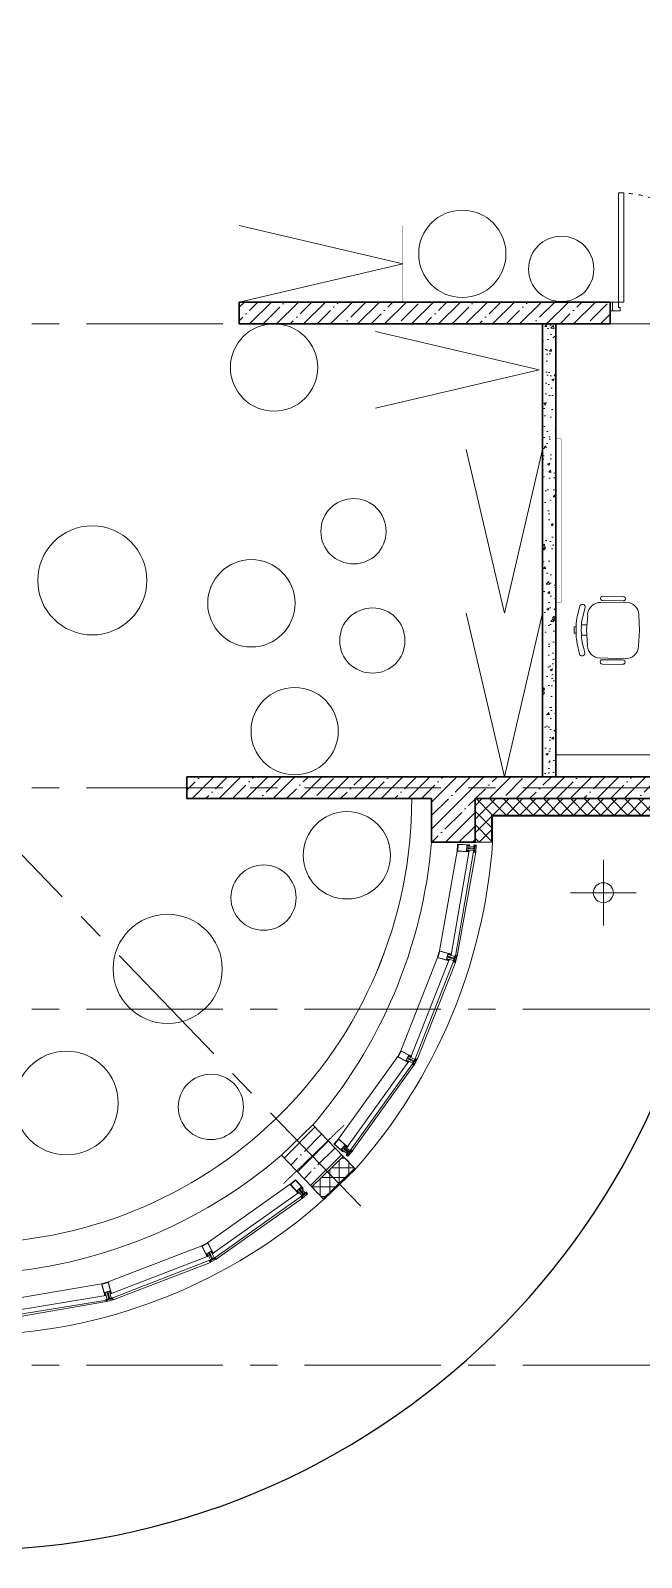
# Model space of a CAD drawing. Header units: millimetres. Extents: x -13407 to 95998, y -2719 to 109387.
# Drawn here: x 34923 to 40525, y 4380 to 18370 of the extents above; entities that cross this region are included whole.
import ezdxf

# ---------------------------------------------------------------- set-up
doc = ezdxf.new("R2010")
doc.units = ezdxf.units.MM
doc.linetypes.add('ACAD_ISO03W100', pattern=[30, 12, -18])
doc.linetypes.add('CENTER', pattern=[2, 1.25, -0.25, 0.25, -0.25])
for name, color, linetype, lineweight in [('АР_Двери', 5, 'Continuous', 18), ('АР_Навесной фасад', 5, 'Continuous', 5), ('АР_Оси', 193, 'Continuous', 9), ('АР_Перегородки витражные', 152, 'Continuous', 13), ('АР_Перегородки газоблок', 165, 'Continuous', 30), ('АР_Перегородки газоблок_Штрих', 165, 'Continuous', 5), ('АР_Подоконники', 163, 'Continuous', 9), ('АР_Сущ Несущая стена', 202, 'Continuous', 30), ('АР_тонкая линия', 250, 'Continuous', 0), ('АР_Утеплитель', 250, 'Continuous', 9), ('АР_Штриховка монолит', 250, 'Continuous', 9), ('ТХ_мебель передв', 250, 'Continuous', 13)]:
    doc.layers.add(name, color=color, linetype=linetype, lineweight=lineweight)
doc.layers.add('Козырек', color=7, linetype='Continuous')
doc.layers.add('Тонкая', color=7, linetype='Continuous')
pattern_1 = [(335.76716334, (-69115.3163, 318510.941), (0.651582564, 1.447617495), []), (65.76716334, (-69115.3163, 318510.941), (-1.447617495, 0.651582564), [])]

# ---------------------------------------------------------------- blocks, each defined once
blk = doc.blocks.new('Полуторная_на лестницу')
at = {"color": 253}
for points in [[(75, 80), (75, 1080), (125, 1080), (125, 80)], [(1375, 430), (1375, 80), (1425, 80), (1425, 430)]]:
    blk.add_lwpolyline(points, close=True, dxfattribs=at)
for points in [[(0, 0), (0, 80), (20, 80), (20, 0), (0, 0)], [(20, 80), (20, 0), (90, 0), (90, 30), (75, 30), (75, 80), (20, 80)], [(1480, 80), (1480, 0), (1410, 0), (1410, 30), (1425, 30), (1425, 80), (1480, 80)], [(1500, 0), (1500, 80), (1480, 80), (1480, 0), (1500, 0)]]:
    blk.add_lwpolyline(points, dxfattribs=at)
at = {"color": 253, "linetype": 'ACAD_ISO03W100', "ltscale": 3}
for centre, radius, start, end in [((75, 80), 1000, 0, 90), ((1465, 40), 392, 95.9075, 174.0925)]:
    blk.add_arc(centre, radius, start, end, dxfattribs=at)
blk = doc.blocks.new('стойка витр.')
h = blk.add_hatch()
h.set_pattern_fill('ANSI37', color=253, scale=0.5, angle=-69.2328)
h.set_pattern_definition(pattern_1)
edge = h.paths.add_edge_path()
edge.add_line((-23, 14), (-23, 15))
edge.add_arc((-23, 15), 0.427, 20.7605, 72.3)
edge.add_arc((-23, 16), 0.427, 110.764, 252.288, ccw=False)
edge.add_line((-23, 16), (-22, 16))
edge.add_arc((-22, 16), 0.183, 20.749, 110.7854, ccw=False)
edge.add_line((-22, 16), (-22, 16))
edge.add_arc((-22, 16), 0.183, 200.7666, 335.778)
edge.add_line((-22, 16), (-21, 18))
edge.add_arc((-22, 18), 0.637, 344.3928, 381.7249)
edge.add_line((-21, 18), (-23, 22))
edge.add_arc((-23, 22), 0.637, 19.8094, 57.1415)
edge.add_line((-23, 22), (-24, 23))
edge.add_arc((-24, 23), 0.183, 65.7564, 200.7677)
edge.add_line((-25, 23), (-24, 23))
edge.add_arc((-25, 23), 0.183, -69.251, 20.7854, ccw=False)
edge.add_line((-25, 23), (-26, 22))
edge.add_arc((-26, 23), 0.427, 149.2464, 290.7703, ccw=False)
edge.add_arc((-27, 23), 0.427, 329.2344, 380.7738)
edge.add_line((-26, 23), (-27, 24))
edge.add_arc((-27, 24), 0.183, 20.749, 110.7854)
edge.add_line((-27, 24), (-33, 22))
edge.add_arc((-33, 21), 0.306, 107.612, 200.6883)
edge.add_line((-34, 21), (-33, 21))
edge.add_arc((-33, 21), 0.304, 200.7453, 225.8124)
edge.add_line((-33, 21), (-32, 19))
edge.add_arc((-32, 19), 0.305, -108.8628, 45.7814, ccw=False)
edge.add_arc((-29, 28), 9.95, 231.9543, 250.0412, ccw=False)
edge.add_arc((-35, 20), 0.4, 42.3093, 119.225)
edge.add_arc((-35, 20), 0.602, 134.395, 228.6478)
edge.add_arc((-29, 28), 11, 232.0873, 240.8889)
edge.add_arc((-37, 13), 6.09, 40.7589, 60.6144, ccw=False)
edge.add_arc((-33, 17), 0.305, -34.8959, 41.6027, ccw=False)
edge.add_line((-32, 16), (-33, 16))
edge.add_arc((-33, 16), 0.305, 145.1101, 256.4243)
edge.add_line((-33, 15), (-32, 15))
edge.add_arc((-32, 15), 0.305, -34.8899, 76.4243, ccw=False)
edge.add_line((-32, 15), (-32, 14))
edge.add_arc((-32, 14), 0.305, 145.1101, 256.4243)
edge.add_line((-32, 13), (-31, 13))
edge.add_arc((-31, 13), 0.305, -24.2247, 76.4204, ccw=False)
edge.add_line((-31, 13), (-32, 11))
edge.add_arc((-31, 11), 0.305, 155.7711, 290.7403)
edge.add_line((-31, 11), (-23, 14))
edge.add_arc((-23, 14), 0.183, 290.749, 380.749)
edge = h.paths.add_edge_path(flags=16)
edge.add_line((-23, 21), (-22, 19))
edge.add_arc((-23, 18), 0.541, -69.2328, 20.7672, ccw=False)
edge.add_line((-23, 18), (-23, 18))
edge.add_arc((-24, 18), 0.541, 200.7672, 290.7672, ccw=False)
edge.add_line((-24, 18), (-25, 20))
edge.add_arc((-25, 20), 0.541, 110.7672, 200.7672, ccw=False)
edge.add_line((-25, 21), (-24, 21))
edge.add_arc((-24, 21), 0.541, 20.7672, 110.7672, ccw=False)
edge = h.paths.add_edge_path(flags=16)
edge.add_line((-27, 20), (-26, 17))
edge.add_arc((-26, 17), 0.541, -69.2328, 20.7672, ccw=False)
edge.add_line((-26, 16), (-28, 15))
edge.add_arc((-28, 16), 0.541, 200.7672, 290.7672, ccw=False)
edge.add_line((-29, 15), (-30, 19))
edge.add_arc((-30, 19), 0.541, 110.7672, 200.7672, ccw=False)
edge.add_line((-30, 20), (-28, 21))
edge.add_arc((-27, 20), 0.541, 20.7672, 110.7672, ccw=False)
h = blk.add_hatch()
h.set_pattern_fill('ANSI37', color=253, scale=0.5, angle=-69.2328)
h.set_pattern_definition([(335.76716334, (-69115.9168, 318510.7132), (0.651582564, 1.447617495), []), (65.76716334, (-69115.9168, 318510.7132), (-1.447617495, 0.651582564), [])])
edge = h.paths.add_edge_path()
edge.add_arc((-61, -46), 0.549, 155.7657, 200.7672)
edge.add_line((-62, -46), (-61, -44))
edge.add_arc((-61, -44), 0.183, 20.7672, 155.7657)
edge.add_line((-61, -44), (-61, -45))
edge.add_arc((-61, -45), 0.183, 200.7672, 290.7672)
edge.add_line((-61, -45), (-59, -44))
edge.add_arc((-60, -44), 0.427, -69.2328, 72.2936)
edge.add_arc((-59, -43), 0.427, 200.7672, 252.2936)
edge.add_line((-60, -43), (-63, -35))
edge.add_arc((-63, -34), 0.305, 110.7672, 200.7672)
edge.add_line((-63, -34), (-61, -33))
edge.add_arc((-60, -34), 0.304, 76.4029, 110.7672)
edge.add_line((-60, -33), (-60, -34))
edge.add_arc((-108, -56), 53, 16.7114, 24.8229)
edge.add_line((-57, -41), (-58, -41))
edge.add_arc((-58, -41), 0.305, 145.1109, 256.4234)
edge.add_line((-58, -42), (-57, -42))
edge.add_arc((-57, -42), 0.305, -34.8891, 76.4234)
edge.add_line((-57, -42), (-57, -43))
edge.add_arc((-57, -43), 0.305, 145.1109, 256.4234)
edge.add_line((-57, -44), (-56, -44))
edge.add_arc((-56, -44), 0.305, -34.8891, 76.4234)
edge.add_line((-56, -44), (-56, -45))
edge.add_arc((-56, -45), 0.305, 145.1109, 256.4234)
edge.add_line((-56, -46), (-55, -46))
edge.add_arc((-56, -46), 0.305, -34.8891, 76.4234)
edge.add_line((-55, -46), (-56, -47))
edge.add_arc((-56, -47), 0.305, 145.1109, 256.4234)
edge.add_line((-56, -47), (-55, -48))
edge.add_arc((-55, -48), 0.305, -34.8891, 76.4234)
edge.add_line((-55, -48), (-55, -49))
edge.add_arc((-55, -49), 0.305, 145.1109, 256.4234)
edge.add_line((-55, -49), (-54, -50))
edge.add_arc((-54, -50), 0.305, -34.8891, 76.4234)
edge.add_line((-54, -50), (-54, -51))
edge.add_arc((-54, -51), 0.305, 145.1109, 256.4234)
edge.add_line((-54, -51), (-53, -51))
edge.add_arc((-53, -52), 0.305, -43.6751, 76.4279)
edge.add_line((-53, -52), (-54, -53))
edge.add_arc((-54, -53), 0.305, 136.3286, 262.7471)
edge.add_arc((-55, -61), 7.99, 59.586, 82.7471)
edge.add_arc((-51, -54), 0.305, 253.291, 419.586)
edge.add_arc((-53, -61), 6.03, 73.291, 110.7672)
edge.add_line((-55, -55), (-55, -55))
edge.add_arc((-55, -55), 0.427, 200.7672, 290.7672)
edge.add_line((-55, -55), (-57, -51))
edge.add_arc((-56, -51), 0.427, 149.2366, 200.7672)
edge.add_arc((-57, -51), 0.427, -30.7634, 40.0143)
edge.add_arc((-57, -51), 0.427, 40.0005, 110.7672)
edge.add_line((-57, -50), (-58, -51))
edge.add_arc((-58, -51), 0.183, 110.7672, 200.7672)
edge.add_line((-58, -51), (-58, -51))
edge.add_arc((-59, -51), 0.183, 245.7686, 380.7672)
edge.add_line((-59, -51), (-60, -51))
edge.add_arc((-60, -50), 0.549, 200.7672, 245.7686)
edge.add_line((-60, -50), (-62, -46))
edge = h.paths.add_edge_path(flags=16)
edge.add_arc((-59, -49), 0.541, 200.7672, 290.7672)
edge.add_line((-61, -47), (-60, -49))
edge.add_arc((-60, -47), 0.541, 110.7672, 200.7672)
edge.add_line((-59, -46), (-60, -46))
edge.add_arc((-59, -46), 0.541, 20.7672, 110.7672)
edge.add_line((-58, -48), (-59, -46))
edge.add_arc((-58, -49), 0.541, -69.2328, 20.7672)
edge.add_line((-59, -50), (-58, -49))
h = blk.add_hatch()
h.set_pattern_fill('ANSI37', color=253, scale=0.5, angle=-69.2328)
h.set_pattern_definition(pattern_1)
edge = h.paths.add_edge_path()
edge.add_line((-8, -26), (-7, -27))
edge.add_arc((-8, -27), 0.427, -30.7656, 20.7738, ccw=False)
edge.add_arc((-7, -27), 0.427, 149.2464, 290.7703)
edge.add_line((-7, -28), (-6, -27))
edge.add_arc((-6, -27), 0.183, 290.749, 380.7854)
edge.add_line((-6, -27), (-6, -27))
edge.add_arc((-6, -27), 0.183, 65.7564, 200.7677, ccw=False)
edge.add_line((-5, -27), (-4, -27))
edge.add_arc((-4, -28), 0.637, 19.8094, 57.1415, ccw=False)
edge.add_line((-4, -28), (-2, -31))
edge.add_arc((-3, -32), 0.637, -15.6072, 21.7249, ccw=False)
edge.add_line((-2, -32), (-3, -33))
edge.add_arc((-3, -33), 0.183, 200.7666, 335.778, ccw=False)
edge.add_line((-3, -33), (-3, -33))
edge.add_arc((-3, -33), 0.183, 20.749, 110.7854)
edge.add_line((-3, -33), (-4, -34))
edge.add_arc((-4, -34), 0.427, 110.764, 252.288)
edge.add_arc((-5, -35), 0.427, 20.7605, 72.3, ccw=False)
edge.add_line((-4, -35), (-4, -36))
edge.add_arc((-4, -36), 0.183, -69.251, 20.7854, ccw=False)
edge.add_line((-4, -36), (-11, -38))
edge.add_arc((-11, -38), 0.306, 200.846, 293.9223, ccw=False)
edge.add_line((-11, -38), (-11, -38))
edge.add_arc((-11, -37), 0.304, 175.722, 200.789, ccw=False)
edge.add_line((-11, -37), (-11, -35))
edge.add_arc((-12, -35), 0.305, 355.7529, 510.3972)
edge.add_arc((-3, -40), 9.95, 151.4932, 169.58)
edge.add_arc((-13, -38), 0.4, 282.3093, 359.225, ccw=False)
edge.add_arc((-13, -38), 0.602, 172.8865, 267.1393, ccw=False)
edge.add_arc((-3, -40), 11, 160.6454, 169.447, ccw=False)
edge.add_arc((-19, -34), 6.09, 340.92, 360.7754)
edge.add_arc((-13, -34), 0.305, 359.9316, 436.4302)
edge.add_line((-13, -34), (-14, -34))
edge.add_arc((-14, -33), 0.305, 145.1101, 256.4243, ccw=False)
edge.add_line((-14, -33), (-14, -32))
edge.add_arc((-14, -32), 0.305, 325.1101, 436.4243)
edge.add_line((-14, -32), (-15, -32))
edge.add_arc((-15, -31), 0.305, 145.1101, 256.4243, ccw=False)
edge.add_line((-15, -31), (-14, -30))
edge.add_arc((-15, -30), 0.305, 325.1139, 425.759)
edge.add_line((-15, -30), (-16, -29))
edge.add_arc((-16, -29), 0.305, 110.794, 245.7633, ccw=False)
edge.add_line((-16, -29), (-8, -26))
edge.add_arc((-8, -26), 0.183, 20.7854, 110.7854, ccw=False)
edge = h.paths.add_edge_path(flags=16)
edge.add_line((-3, -31), (-4, -29))
edge.add_arc((-5, -29), 0.541, 20.7672, 110.7672)
edge.add_line((-5, -28), (-6, -29))
edge.add_arc((-6, -29), 0.541, 110.7672, 200.7672)
edge.add_line((-6, -29), (-5, -32))
edge.add_arc((-5, -32), 0.541, 200.7672, 290.7672)
edge.add_line((-5, -32), (-4, -32))
edge.add_arc((-4, -31), 0.541, 290.7672, 380.7672)
edge = h.paths.add_edge_path(flags=16)
edge.add_line((-7, -33), (-8, -29))
edge.add_arc((-9, -30), 0.541, 20.7672, 110.7672)
edge.add_line((-9, -29), (-11, -30))
edge.add_arc((-11, -31), 0.541, 110.7672, 200.7672)
edge.add_line((-11, -31), (-10, -34))
edge.add_arc((-10, -34), 0.541, 200.7672, 290.7672)
edge.add_line((-9, -35), (-7, -34))
edge.add_arc((-7, -33), 0.541, 290.7672, 380.7672)
at = {"color": 253, "lineweight": 0, "ltscale": 100, "transparency": 33554687}
for points in [[(-69, -58), (-90, -2), (-90, -1), (-89, -1), (-89, -1), (-88, -3), (-87, -3), (-87, -3), (-86, -3), (-87, -1), (-87, 0), (-82, 2), (-81, 1), (-80, 1), (-77, 4), (-78, 5), (-90, 0), (-91, -2), (-70, -59), (-68, -60), (-55, -55), (-55, -54), (-59, -54), (-59, -54), (-60, -56), (-65, -58), (-66, -57), (-67, -55), (-67, -55), (-68, -55), (-68, -56), (-67, -58), (-67, -58), (-68, -59)], [(66, 59), (-27, 24), (-26, 22), (-25, 22), (-25, 22), (-25, 23), (-21, 25), (-19, 21), (-19, 21), (-19, 21), (-18, 17), (-22, 16), (-23, 17), (-23, 16), (-23, 16), (-23, 14), (-17, 16), (-16, 17), (-15, 20), (-15, 20), (-17, 24), (-17, 25), (-17, 25), (-14, 27), (-12, 26), (-4, 5), (-5, 4), (-33, -7), (-33, -7), (-32, -8), (-31, -9), (-30, -9), (-30, -9), (-29, -9), (-29, -8), (-28, -9), (-27, -8), (-27, -8), (-26, -8), (-25, -7), (-25, -7), (-25, -7), (-24, -7), (-24, -6), (-23, -7), (-22, -6), (-22, -6), (-21, -6), (-20, -6), (-20, -5), (-20, -5), (-19, -5), (-18, -4), (-18, -5), (-17, -4), (-15, -5), (-15, -6), (-16, -8), (-16, -9), (-16, -8), (-17, -9), (-18, -9), (-18, -9), (-19, -9), (-19, -10), (-20, -10), (-21, -10), (-21, -11), (-21, -10), (-23, -11), (-23, -11), (-23, -11), (-24, -11), (-24, -12), (-25, -12), (-26, -12), (-26, -13), (-26, -12), (-28, -13), (-28, -13), (-28, -13), (-29, -13), (-29, -14), (-30, -15), (-29, -16), (-29, -16), (-1, -6), (0, -6), (8, -28), (8, -29), (4, -31), (3, -30), (3, -29), (2, -25), (2, -25), (-1, -23), (-2, -23), (-8, -25), (-7, -27), (-6, -28), (-6, -27), (-6, -26), (-2, -25), (0, -28), (0, -28), (0, -29), (1, -32), (-4, -34), (-4, -33), (-4, -33), (-5, -34), (-4, -36), (89, -1), (89, 1), (67, 59)], [(64, 56), (85, 0), (11, -28), (-11, 28)]]:
    blk.add_lwpolyline(points, close=True, dxfattribs=at)
for points in [[(-74, -6), (-74, -6), (-75, -6), (-74, -7), (-77, -8, -0.414362), (-77, -8), (-79, -2, -0.414326), (-79, 0), (-77, 0), (-77, -1), (-76, 0), (-76, 0), (-77, 3, 0.551224), (-78, 4), (-80, 1, -0.267349), (-81, 1), (-82, 1, 0.249629), (-83, 1), (-86, -2, 0.827043), (-86, -3), (-82, -2, -0.414326), (-81, -2), (-78, -9, 0.414326), (-77, -10), (-76, -9, -0.082799), (-72, -16), (-68, -26), (-68, -26), (-68, -26), (-65, -35, -0.082799), (-63, -43), (-64, -44, 0.414326), (-65, -45), (-62, -52, -0.414326), (-62, -53), (-66, -55, 0.827043), (-66, -56), (-61, -56, 0.249629), (-61, -55), (-60, -54, -0.267349), (-59, -54), (-56, -54, 0.551224), (-56, -54), (-57, -51), (-57, -50), (-58, -50), (-58, -51), (-59, -52, -0.414326), (-60, -51), (-63, -45, -0.414362), (-63, -45), (-60, -44), (-60, -45), (-60, -45), (-59, -44)], [(-74, 3, 0.57795), (-74, 4), (-75, 4, -0.615334), (-75, 4, 0.101403), (-74, 7, 0.887085), (-74, 7, -0.164997), (-77, 5), (-77, 5, 0.414304), (-78, 4), (-76, 1, 0.228696), (-76, 1, -0.319049), (-76, 0, -0.319002), (-76, 0), (-77, -1, -0.4144), (-77, -1), (-78, 0, 0.668339), (-78, 0), (-79, -2, 0.198883), (-79, -2), (-77, -6, 0.198883), (-77, -7), (-75, -7, 0.668339), (-75, -7), (-75, -7, -0.4144), (-75, -7), (-74, -6, -0.710202), (-73, -7, 0.228696), (-73, -7), (-70, -16, 0.414362), (-70, -16), (-67, -15, 0.151171), (-67, -15), (-67, -15, 0.035408), (-70, -8), (-71, -7, -0.527868), (-71, -7), (-70, -6, 0.527868), (-71, -6), (-72, -5, -0.527868), (-72, -5), (-71, -4, 0.527868), (-71, -4), (-72, -4, -0.527868), (-72, -3), (-72, -2, 0.527868), (-72, -2), (-73, -2, -0.527868), (-73, -1), (-73, 0, 0.527868), (-73, 0), (-74, 0, -0.527868), (-74, 1), (-73, 1, 0.527868), (-74, 2), (-74, 2, -0.527868), (-75, 3)], [(-23, 14), (-23, 15, 0.228752), (-23, 15, -0.710164), (-23, 16), (-22, 16, -0.4144), (-22, 16), (-22, 16, 0.66825), (-22, 16), (-21, 18, 0.164348), (-21, 18), (-23, 22, 0.164348), (-23, 22), (-24, 23, 0.66825), (-25, 23), (-24, 23, -0.4144), (-25, 23), (-26, 22, -0.710164), (-26, 23, 0.228752), (-26, 23), (-27, 24, 0.4144), (-27, 24), (-33, 22, 0.430028), (-34, 21), (-33, 21, 0.109814), (-33, 21), (-32, 19, -0.800036), (-32, 18, -0.079083), (-35, 20, 0.348803), (-35, 20, 0.436125), (-35, 19, 0.038423), (-34, 18, -0.086853), (-32, 17, -0.346763), (-32, 16), (-33, 16, 0.527877), (-33, 15), (-32, 15, -0.527877), (-32, 15), (-32, 14, 0.527877), (-32, 13), (-31, 13, -0.469739), (-31, 13), (-32, 11, 0.667984), (-31, 11), (-23, 14, 0.414214)], [(-32, -8), (-33, -7, 0.523933), (-33, -7), (-64, -19, 0.414326), (-65, -20), (-64, -21, 0.410627), (-63, -21), (-63, -21, 0.492552), (-63, -21), (-63, -20, -0.441111), (-63, -20), (-61, -19, -0.208057), (-60, -19, -0.000016), (-57, -21, -0.439819), (-56, -22, -0.000016), (-58, -25, -0.208057), (-58, -26), (-60, -27, -0.441111), (-60, -26), (-61, -26, 0.492552), (-61, -26), (-61, -26, 0.410627), (-62, -27), (-61, -28, 0.414326), (-61, -28), (-30, -17, 0.523933), (-29, -16), (-30, -15)], [(-53, -51, -0.57795), (-53, -52), (-54, -53, 0.615334), (-54, -53, -0.101403), (-51, -54, -0.887085), (-51, -55, 0.164997), (-55, -55), (-55, -55, -0.414304), (-55, -55), (-57, -51, -0.228696), (-57, -51, 0.319049), (-57, -50, 0.319002), (-57, -50), (-58, -51, 0.4144), (-58, -51), (-58, -51, -0.668339), (-59, -51), (-60, -51, -0.198883), (-60, -50), (-62, -46, -0.198883), (-62, -46), (-61, -44, -0.668339), (-61, -44), (-61, -45, 0.4144), (-61, -45), (-59, -44, 0.710202), (-59, -43, -0.228696), (-60, -43), (-63, -35, -0.414362), (-63, -34), (-61, -33, -0.151171), (-60, -33), (-60, -34, -0.035408), (-57, -41), (-58, -41, 0.527868), (-58, -42), (-57, -42, -0.527868), (-57, -42), (-57, -43, 0.527868), (-57, -44), (-56, -44, -0.527868), (-56, -44), (-56, -45, 0.527868), (-56, -46), (-55, -46, -0.527868), (-55, -46), (-56, -47, 0.527868), (-56, -47), (-55, -48, -0.527868), (-55, -48), (-55, -49, 0.527868), (-55, -49), (-54, -50, -0.527868), (-54, -50), (-54, -51, 0.527868), (-54, -51)], [(-8, -26), (-7, -27, -0.228752), (-7, -27, 0.710164), (-7, -28), (-6, -27, 0.4144), (-6, -27), (-6, -27, -0.66825), (-5, -27), (-4, -27, -0.164348), (-4, -28), (-2, -31, -0.164348), (-2, -32), (-3, -33, -0.66825), (-3, -33), (-3, -33, 0.4144), (-3, -33), (-4, -34, 0.710164), (-4, -34, -0.228752), (-4, -35), (-4, -36, -0.4144), (-4, -36), (-11, -38, -0.430028), (-11, -38), (-11, -38, -0.109814), (-11, -37), (-11, -35, 0.800036), (-12, -35, 0.079083), (-13, -38, -0.348803), (-13, -38, -0.436125), (-14, -38, -0.038423), (-13, -36, 0.086853), (-13, -34, 0.346763), (-13, -34), (-14, -34, -0.527877), (-14, -33), (-14, -32, 0.527877), (-14, -32), (-15, -32, -0.527877), (-15, -31), (-14, -30, 0.469739), (-15, -30), (-16, -29, -0.667984), (-16, -29), (-8, -26, -0.414214)]]:
    blk.add_lwpolyline(points, format="xyb", close=True, dxfattribs=at)
for points in [[(-72, 0), (-73, 0)], [(-70, -6), (-69, -6), (-31, 9), (-31, 9), (-31, 11)], [(-27, 24), (-27, 24)], [(-23, 14), (-23, 14)], [(-56, -42), (-56, -41), (-17, -27), (-17, -27), (-16, -29)]]:
    blk.add_lwpolyline(points, dxfattribs=at)
at = {"color": 253}
blk.add_lwpolyline([(-73, 0), (-55, -48), (-54, -48), (-72, 0)], close=True, dxfattribs=at)
for points in [[(-27, 20), (-26, 17, -0.414214), (-26, 16), (-28, 15, -0.414214), (-29, 15), (-30, 19, -0.414214), (-30, 20), (-28, 21, -0.414214)], [(-23, 21), (-22, 19, -0.414214), (-23, 18), (-23, 18, -0.414214), (-24, 18), (-25, 20, -0.414214), (-25, 21), (-24, 21, -0.414214)], [(-75, -2), (-74, -4, -0.414214), (-75, -5), (-76, -5, -0.414214), (-77, -5), (-78, -3, -0.414214), (-77, -2), (-76, -2, -0.414214)], [(-58, -48), (-59, -46, 0.414214), (-59, -46), (-60, -46, 0.414214), (-61, -47), (-60, -49, 0.414214), (-59, -50), (-58, -49, 0.414214)], [(-7, -33), (-8, -29, 0.414214), (-9, -29), (-11, -30, 0.414214), (-11, -31), (-10, -34, 0.414214), (-9, -35), (-7, -34, 0.414214)], [(-3, -31), (-4, -29, 0.414214), (-5, -28), (-6, -29, 0.414214), (-6, -29), (-5, -32, 0.414214), (-5, -32), (-4, -32, 0.414214)]]:
    blk.add_lwpolyline(points, format="xyb", close=True, dxfattribs=at)
at = {"color": 253, "lineweight": 0, "ltscale": 100, "transparency": 33554687}
blk.add_arc((-33, 21), 0.305, 110.7562, 200.7779, dxfattribs=at)
blk = doc.blocks.new('A$Ccadbda81')
at = {"layer": 'АР_Перегородки витражные', "color": 253}
for p, q in [((89, -1005), (-114, -61)), ((-95, -53), (104, -1006)), ((145, -997), (-54, -43)), ((55, -46), (251, -953)), ((108, -1064), (489, -1941)), ((508, -1935), (124, -1053)), ((163, -1037), (546, -1918)), ((636, -1855), (270, -1012)), ((1163, -2725), (567, -1955)), ((666, -1908), (1236, -2643)), ((1113, -2760), (520, -1993)), ((533, -1980), (1130, -2751))]:
    blk.add_line(p, q, dxfattribs=at)
at = {"layer": 'АР_Перегородки витражные', "color": 253, "xscale": -1}
for p, rotation in [((-31, -22), 206.0439613467204), ((1196, -2723), 244.0437384224219)]:
    blk.add_blockref('стойка витр.', p, dxfattribs=dict(at, rotation=rotation))
at = {"layer": 'АР_Перегородки витражные', "color": 253}
for p, rotation in [((181, -1008), 357.0718620546067), ((579, -1924), 9.301548555461455)]:
    blk.add_blockref('стойка витр.', p, dxfattribs=dict(at, rotation=rotation))
blk = doc.blocks.new('A$C81a96c4f')
at = {"layer": 'АР_Штриховка монолит', "ltscale": 100}
h = blk.add_hatch(dxfattribs=at)
h.set_pattern_fill('ANSI35', color=253, scale=700)
h.set_pattern_definition([(45, (-977645.9, 95082.39), (-123.743687, 123.743687), []), (45, (-977522.15, 95082.39), (-123.743687, 123.743687), [218.75, -43.75, 0, -43.75])])
h.paths.add_polyline_path([(-3166, -2990), (-3443, -3278), (-3156, -3556), (-2878, -3268)])
h = blk.add_hatch(dxfattribs=at)
h.set_pattern_fill('ANSI35', color=253, scale=700)
h.set_pattern_definition([(45, (-971324.91, 95091.84), (-123.743687, 123.743687), []), (45, (-971201.17, 95091.84), (-123.743687, 123.743687), [218.75, -43.75, 0, -43.75])])
h.paths.add_polyline_path([(3166, -2990), (2878, -3268), (3156, -3556), (3443, -3278)])
h = blk.add_hatch(dxfattribs=at)
h.set_pattern_fill('ANSI35', color=253, scale=700)
h.set_pattern_definition([(45, (177458.83, -66645.68), (-123.74369, 123.74369), []), (45, (177582.58, -66645.68), (-123.74369, 123.74369), [218.75, -43.75, 0, -43.75])])
h.paths.add_polyline_path([(200, -4350), (-200, -4350), (-200, -4750), (200, -4750)])
at = {"layer": 'АР_Сущ Несущая стена', "color": 253, "ltscale": 100}
for points in [[(-2878, -3268), (-3166, -2990), (-3443, -3278), (-3156, -3556)], [(2878, -3268), (3166, -2990), (3443, -3278), (3156, -3556)], [(-200, -4350), (200, -4350), (200, -4750), (-200, -4750)]]:
    blk.add_lwpolyline(points, close=True, dxfattribs=at)
blk = doc.blocks.new('М-60')
at = {"color": 253, "extrusion": (-6.19742e-05, 0.000470712, 1)}
for p, q in [((7034998, 1186438, 0), (7035020, 1186531, 0)), ((7035068, 1186520, 0), (7035047, 1186426, 0)), ((7035049, 1186549, 0), (7035051, 1186549, 0)), ((7035202, 1186569, 0), (7035439, 1186576, 0)), ((7035415, 1186627, 0), (7035232, 1186627, 0)), ((7035232, 1186586, 0), (7035416, 1186587, 0)), ((7034989, 1186313, 0), (7034989, 1186356, 0)), ((7035038, 1186361, 0), (7035088, 1186361, 0)), ((7035086, 1186313, 0), (7035093, 1186455, 0)), ((7035563, 1186460, 0), (7035570, 1186313, 0)), ((7034971, 1186283, 0), (7034970, 1186343, 0)), ((7034989, 1186343, 0), (7034971, 1186343, 0)), ((7034971, 1186343, 0), (7034971, 1186283, 0)), ((7034989, 1186283, 0), (7034971, 1186283, 0)), ((7034989, 1186313, 0), (7034989, 1186343, 0)), ((7034989, 1186313, 0), (7034989, 1186283, 0)), ((7034989, 1186313, 0), (7034990, 1186270, 0)), ((7035037, 1186344, 0), (7035037, 1186313, 0)), ((7035038, 1186283, 0), (7035037, 1186314, 0)), ((7035038, 1186266, 0), (7035089, 1186266, 0)), ((7035086, 1186315, 0), (7035095, 1186173, 0)), ((7035565, 1186174, 0), (7035570, 1186322, 0)), ((7035000, 1186188, 0), (7035023, 1186096, 0)), ((7035071, 1186108, 0), (7035048, 1186201, 0)), ((7035053, 1186078, 0), (7035054, 1186078, 0)), ((7035206, 1186060, 0), (7035443, 1186057, 0)), ((7035236, 1186044, 0), (7035420, 1186046, 0)), ((7035420, 1186005, 0), (7035237, 1186003, 0))]:
    blk.add_line(p, q, dxfattribs=at)
for centre, start, end in [((7035230, 1186606, 122), 84.9987, 275.5247), ((7035417, 1186607, 122), 264.9987, 95.5247), ((7035234, 1186024, 122), 85.3479, 275.874), ((7035422, 1186026, 122), 265.3479, 95.874)]:
    blk.add_arc(centre, 20.6, start, end, dxfattribs=at)
at = {"color": 253, "extrusion": (6.19742e-05, -0.000470712, -1)}
for centre, major_axis, start_param, end_param in [((7035043, 1186525, 0), (15.6, 18.5, 0), 4.240369, 5.829345), ((7035045, 1186525, 0), (15.6, 18.5, 0), -0.45384, 1.098777), ((7035213, 1186449, 0), (77.8, 92.6, 0), 4.061153, 5.558057), ((7035442, 1186455, 0), (77.8, 92.6, 0), -0.725128, 0.826554), ((7035352, 1186356, 0), (-278, 234, 0), 5.584367, 5.811166), ((7035400, 1186344, 0), (234, 278, 0), 4.01357, 4.240369)]:
    blk.add_ellipse(centre, major_axis=major_axis, ratio=1, start_param=start_param, end_param=end_param, dxfattribs=at)
at = {"color": 253, "extrusion": (-6.19742e-05, 0.000470712, 1)}
for centre, major_axis, start_param, end_param in [((7035353, 1186275, 0), (-274, -238, 0), 5.584367, 5.811166), ((7035401, 1186288, 0), (238, -274, 0), 4.01357, 4.240369), ((7035047, 1186101, 0), (15.8, -18.3, 0), 4.240369, 5.829345), ((7035048, 1186102, 0), (15.8, -18.3, 0), -0.45384, 1.098777), ((7035215, 1186180, 0), (79.2, -91.4, 0), 4.061153, 5.558057), ((7035444, 1186178, 0), (79.2, -91.4, 0), -0.725128, 0.826554)]:
    blk.add_ellipse(centre, major_axis=major_axis, ratio=1, start_param=start_param, end_param=end_param, dxfattribs=at)
blk = doc.blocks.new('У012')
at = {"layer": 'ТХ_мебель передв', "color": 253}
blk.add_open_spline([(-181454, 44964, -1), (-181454, 44799, -1), (-181586, 44667, -1), (-181750, 44667, -1), (-181920, 44667, -1), (-182052, 44799, -1), (-182052, 44964, -1), (-182052, 45133, -1), (-181920, 45265, -1), (-181750, 45265, -1), (-181586, 45265, -1), (-181454, 45133, -1), (-181454, 44964, -1)], degree=3, knots=[0, 0, 0, 0, 1, 1, 1, 2, 2, 2, 3, 3, 3, 4, 4, 4, 4], dxfattribs=at)
blk = doc.blocks.new('У014')
at = {"layer": 'ТХ_мебель передв', "color": 253}
blk.add_circle((-169652, 43208, -1), 500, dxfattribs=at)
blk = doc.blocks.new('У016')
at = {"layer": 'ТХ_мебель передв', "color": 253, "lineweight": 0, "ltscale": 100, "transparency": 33554687}
for p, q in [((-49562.5, 37416.5), (-49212.5, 35916.5)), ((-49212.5, 35916.5), (-48862.5, 37416.5))]:
    blk.add_line(p, q, dxfattribs=at)
at = {"layer": 'ТХ_мебель передв', "color": 253, "lineweight": 0, "ltscale": 100, "transparency": 33554687, "const_width": 1}
blk.add_lwpolyline([(-49562.5, 37416.5), (-49562.5, 35916.5), (-48862.5, 35916.5), (-48862.5, 37416.5)], close=True, dxfattribs=at)

msp = doc.modelspace()

# ---------------------------------------------------------------- hatches: boundary and pattern name
at = {"layer": 'АР_Перегородки газоблок_Штрих', "ltscale": 100}
h = msp.add_hatch(dxfattribs=at)
h.set_pattern_fill('AR-CONC', color=253, scale=30)
h.set_pattern_definition([(50, (76865.7, -55313.48), (215.17805, -18.82564), [22.5, -247.5]), (355, (76865.7, -55313.48), (-41.6254, 225.65764), [18, -198]), (100.45144, (76883.63, -55315.05), (173.55265, 206.832), [19.12206, -210.34263]), (46.1842, (76865.7, -55253.48), (320.1724, -49.6558), [33.75, -371.25]), (96.63564, (76892.38, -55257.62), (280.3986, 292.2356), [28.6831, -315.5141]), (351.18416, (76865.7, -55253.5), (280.3986, 292.2356), [27, -297]), (21, (76895.7, -55268.48), (179.0721, -120.78567), [22.5, -247.5]), (326, (76895.7, -55268.48), (72.9946, 217.545), [18, -198]), (71.45144, (76910.62, -55278.55), (252.0667, 96.75935), [19.12206, -210.34263]), (37.5, (76865.7, -55313.48), (3.64796, 99.868156), [0, -195.6, 0, -201, 0, -198.75]), (7.5, (76865.7, -55313.48), (78.92086, 118.32351), [0, -114.6, 0, -191.1, 0, -75.75]), (327.5, (76798.8, -55313.48), (160.14673, -6.76646), [0, -75, 0, -234, 0, -310.5]), (317.5, (76768.8, -55313.48), (174.95585, 30.0315), [0, -97.5, 0, -155.4, 0, -220.5])])
h.paths.add_polyline_path([(39618.4, 15682.2), (39618.4, 11532.2), (39738.4, 11532.2), (39738.4, 15682.2)])
at = {"layer": 'АР_Утеплитель', "ltscale": 100}
h = msp.add_hatch(dxfattribs=at)
h.set_pattern_fill('ANSI37', color=253, scale=700)
h.set_pattern_definition([(45, (-945096.63, 49045.73), (-61.871843, 61.871843), []), (135, (-945096.63, 49045.73), (-61.871843, -61.871843), [])])
h.paths.add_polyline_path([(14984.6, 47631), (14834.6, 47631), (14829.8, 47062.2), (17959.8, 47062.2), (17959.8, 44132.2), (21080, 44132.2), (21080, 36112.2), (17279.8, 36112.2), (17279.8, 35982.2), (11889.8, 35982.2), (11889.8, 27372.2), (16865, 27372.2), (16865, 31337.2), (51665, 31337.2), (51665, 27372.2), (62165, 27372.2), (62165, 9502.2), (68515, 9502.2), (68515, -207.8), (55415, -207.8), (55415, 6142.2), (47535, 6142.2), (47535, 11332.2), (38999.7, 11332.2), (38999.7, 10932.2), (39149.7, 10932.2), (39149.7, 11182.2), (47385, 11182.2), (47385, 5992.2), (55265, 5992.2), (55265, -357.8), (68665, -357.8), (68665, 9652.2), (62315, 9652.2), (62315, 27522.2), (51815, 27522.2), (51815, 31487.2), (16715, 31487.2), (16715, 27522.2), (12039.8, 27522.2), (12039.8, 35832.2), (17429.8, 35832.2), (17429.8, 35962.2), (21230, 35962.2), (21230, 44282.2), (18109.8, 44282.2), (18109.8, 47212.2), (14979.8, 47212.2)])
h.paths.add_polyline_path([(14829.8, 49271), (14979.8, 49271), (14979.8, 50412.5), (15129.8, 50412.5), (15129.8, 50562.5), (14829.8, 50562.5)])
h = msp.add_hatch(dxfattribs=at)
h.set_pattern_fill('ANSI37', color=253, scale=700, angle=45)
h.set_pattern_definition([(90, (76865.7, -55313.48), (-87.5, 0), []), (180, (76865.7, -55313.48), (-7e-15, -87.5), [])])
edge = h.paths.add_edge_path()
edge.add_arc((34343.5, 11330.5), 4822.6, 311.61494, 316.43724, ccw=False)
edge.add_line((37546.3, 7725), (37500.8, 7776.4))
edge.add_line((37500.8, 7776.4), (37788.5, 8054.3))
edge.add_line((37788.5, 8054.3), (37838.1, 8007))
h = msp.add_hatch(dxfattribs=at)
h.set_pattern_fill('ANSI37', color=253, scale=700, angle=45)
h.set_pattern_definition([(90, (76865.7, -55313.48), (-87.5, 0), []), (180, (76865.7, -55313.48), (-7e-15, -87.5), [])])
h.paths.add_polyline_path([(37502.3, 7774.9), (37606.5, 7666.9), (37894.2, 7944.8), (37790, 8052.7)])
at = {"layer": 'АР_Штриховка монолит', "ltscale": 100}
h = msp.add_hatch(dxfattribs=at)
h.set_pattern_fill('ANSI35', color=253, scale=700)
h.set_pattern_definition([(45, (-937365.81, 114242.1), (-123.743687, 123.743687), []), (45, (-937242.07, 114242.1), (-123.743687, 123.743687), [218.75, -43.75, 0, -43.75])])
h.paths.add_polyline_path([(40238.4, 15882.2), (36837, 15882.2), (36837, 15682.2), (40238.4, 15682.2)])
h = msp.add_hatch(dxfattribs=at)
h.set_pattern_fill('ANSI35', color=253, scale=700)
h.set_pattern_definition([(45, (-943338.09, 109892.1), (-123.743687, 123.743687), []), (45, (-943214.34, 109892.1), (-123.743687, 123.743687), [218.75, -43.75, 0, -43.75])])
h.paths.add_polyline_path([(47535, 11532.2), (36357, 11532.2), (36357, 11332.2), (38599.7, 11332.2), (38599.7, 10932.2), (38999.7, 10932.2), (38999.7, 11332.2), (47535, 11332.2)])

# ---------------------------------------------------------------- linework, layer by layer
at = {"color": 253, "ltscale": 100}
msp.add_arc((34347.6, 11329.7), 6880.9, 181.31042, 358.68958, dxfattribs=at)
at = {"layer": 'АР_Навесной фасад', "color": 253, "ltscale": 100}
for p, q in [((47385, 11182.2), (39149.7, 11182.2)), ((47375, 11172.2), (39159.7, 11172.2)), ((39159.7, 10932.2), (38999.7, 10932.2)), ((39159.7, 10932.2), (38999.7, 10932.2))]:
    msp.add_line(p, q, dxfattribs=at)
for points in [[(39149.7, 10932.2), (39149.7, 11182.2)], [(39149.7, 10932.2), (39149.7, 11182.2)], [(39159.7, 10932.2), (39159.7, 11172.2)], [(39159.7, 10932.2), (39159.7, 11172.2)], [(37788.5, 8054.3), (37845.3, 8000.1)], [(37788.5, 8054.3), (37901.2, 7937.6)], [(37894.2, 7944.8), (37606.5, 7666.9)], [(37901.2, 7937.6), (37613.4, 7659.7)], [(37500.7, 7776.4), (37553, 7717.6)], [(37500.8, 7776.4), (37613.4, 7659.7)]]:
    msp.add_lwpolyline(points, dxfattribs=at)
at = {"layer": 'АР_Оси', "color": 253, "linetype": 'CENTER', "ltscale": 1000}
for p, q in [((-12563.8, 15682.2), (71033.4, 15682.2)), ((-12563.8, 11432.2), (71033.4, 11432.2)), ((34345, 11332.2), (37950.3, 7598.8)), ((34345, 11332.2), (37950.3, 7598.8)), ((-12563.8, 9402.2), (71033.4, 9402.2)), ((-12563.8, 6142.2), (71033.4, 6142.2))]:
    msp.add_line(p, q, dxfattribs=at)
at = {"layer": 'АР_Оси', "color": 253, "linetype": 'CENTER', "ltscale": 0.5}
msp.add_line((37797.8, 8341.2), (37244.2, 7806.6), dxfattribs=at)
msp.add_line((37797.8, 8341.2), (37244.2, 7806.6), dxfattribs=at)
msp.add_line((37797.8, 8341.2), (37244.2, 7806.6), dxfattribs=at)
at = {"layer": 'АР_Перегородки газоблок', "color": 253, "ltscale": 100}
for points in [[(39618.4, 11532.2), (39618.4, 15682.2)], [(39738.4, 15682.2), (39738.4, 11532.2)]]:
    msp.add_lwpolyline(points, dxfattribs=at)
at = {"layer": 'АР_Подоконники', "color": 253, "ltscale": 100}
msp.add_line((39738.4, 11732.2), (47535, 11732.2), dxfattribs=at)
for centre, start, end in [((34344.6, 11331.8), 314.00806, 0.00625), ((34344.6, 11331.8), 314.00806, 0.00625), ((34344.7, 11331.8), 314.00806, 0.00625), ((34344.6, 11331.8), 270.00516, 314.00806), ((34344.7, 11331.8), 270.00516, 314.00806), ((34344.6, 11331.8), 270.00516, 314.00806)]:
    msp.add_arc(centre, 4073.8, start, end, dxfattribs=at)
at = {"layer": 'АР_Сущ Несущая стена', "color": 253, "ltscale": 100}
for p, q in [((36837, 15882.2), (40238.4, 15882.2)), ((36837, 15882.2), (36837, 15682.2)), ((40238.4, 15882.3), (40238.4, 15682.3)), ((36837, 15682.2), (40238.4, 15682.3)), ((36357, 11532.2), (47535, 11532.2)), ((36357, 11332.2), (36357, 11532.2)), ((36357, 11332.2), (38599.7, 11332.2)), ((38999.7, 11332.2), (47535, 11332.2))]:
    msp.add_line(p, q, dxfattribs=at)
for points in [[(38599.7, 10932.2), (38599.7, 11332.2)], [(38599.7, 10932.2), (38599.7, 11332.2)], [(38999.7, 10932.2), (38999.7, 11332.2)], [(38999.7, 10932.2), (38999.7, 11332.2)], [(38999.7, 10932.2), (38599.7, 10932.2)], [(38999.7, 10932.2), (38599.7, 10932.2)]]:
    msp.add_lwpolyline(points, dxfattribs=at)
msp.add_lwpolyline([(37222.9, 8064.1), (37510.7, 8342), (37788.5, 8054.3), (37500.8, 7776.4)], close=True, dxfattribs=at)
msp.add_lwpolyline([(37222.9, 8064.1), (37510.7, 8342), (37788.5, 8054.3), (37500.8, 7776.4)], close=True, dxfattribs=at)
at = {"layer": 'АР_тонкая линия', "color": 253, "ltscale": 100}
for centre, radius, start, end in [((34044.6, 11323.3), 4571.9, 319.29945, 355.09205), ((34127.9, 11284.7), 5044.1, 318.50213, 355.99241), ((34270.5, 11516.7), 4542.8, 273.46461, 310.53518), ((34343.5, 11330.5), 4914.7, 272.38941, 311.61489)]:
    msp.add_arc(centre, radius, start, end, dxfattribs=at)
at = {"layer": 'Козырек', "color": 253, "lineweight": 0}
for points in [[(40174.8, 10169), (40174.8, 10771.5)], [(40476, 10470.2), (39873.5, 10470.2)]]:
    msp.add_lwpolyline(points, dxfattribs=at)
msp.add_circle((40174.8, 10470.2), 92, dxfattribs=at)
at = {"layer": 'ТХ_мебель передв', "color": 253, "lineweight": 0, "ltscale": 100, "transparency": 33554687, "const_width": 2}
msp.add_lwpolyline([(39738.4, 14632.2), (39788.4, 14632.2), (39788.4, 13132.2), (39738.4, 13132.2)], close=True, dxfattribs=at)
at = {"layer": 'ТХ_мебель передв', "color": 253, "ltscale": 0.1}
for centre, radius in [((38881.7, 16323.6), 400), ((37155.8, 15282.2), 400), ((36947.9, 13121.8), 400), ((37344.7, 11950.5), 400), ((37823.6, 10812.9), 400), ((35252.5, 8543), 475)]:
    msp.add_circle(centre, radius, dxfattribs=at)

# ---------------------------------------------------------------- block references
at = {"color": 253, "ltscale": 100, "xscale": -1, "rotation": 1.999999999999993}
msp.add_blockref('A$Ccadbda81', (38889, 10898.9), dxfattribs=at)
at = {"color": 253, "ltscale": 100, "rotation": 87.56699385810907}
msp.add_blockref('A$Ccadbda81', (34611.9, 6677.3), dxfattribs=at)
at = {"layer": 'АР_Двери', "color": 253}
msp.add_blockref('Полуторная_на лестницу', (40238.4, 15802.3), dxfattribs=at)
at = {"layer": 'Тонкая', "color": 253, "ltscale": 100}
msp.add_blockref('A$C81a96c4f', (34345, 11332.2), dxfattribs=at)
at = {"layer": 'ТХ_мебель передв', "color": 253}
for name, p, rotation in [('У016', (74253.5, 65444.7), 90), ('У016', (75503.6, 64473.5), 90), ('М-60', (-7013041.4, -1061401.7, 0), 359.0887326624886)]:
    msp.add_blockref(name, p, dxfattribs=dict(at, rotation=rotation))
for name, p in [('У012', (221541.5, -28780, 0.6)), ('У016', (88480.9, -22884.3)), ('У012', (219637, -31183.7, 0.6)), ('У014', (205141.3, -29876.1, 0.6)), ('У012', (219809.9, -32185.1, 0.6)), ('У016', (88480.9, -24384.3)), ('У012', (218812.5, -34540.7, 0.6)), ('У014', (205831.9, -33435.7, 0.6)), ('У012', (218329.4, -36458.3, 0.6))]:
    msp.add_blockref(name, p, dxfattribs=at)

doc.saveas('drawing.dxf')
